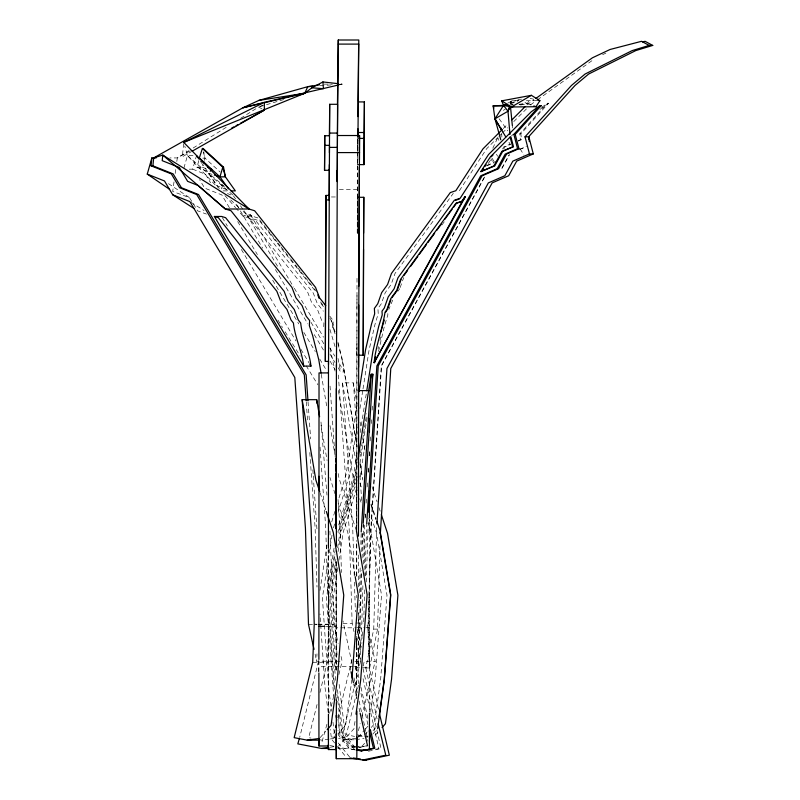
<?xml version="1.0" encoding="UTF-8"?>
<svg xmlns="http://www.w3.org/2000/svg" width="800" height="800" viewBox="0 0 800 800"><rect width="100%" height="100%" fill="white"/><g stroke="black" fill="none" stroke-linecap="round" stroke-linejoin="round"><path stroke-width="0.6" stroke-dasharray="4 3" d="M328.17 594.39L328.22 549.56M328.41 605.22L328.43 626.75L336.32 626.75L336.26 666.72M328.44 595.62L328.24 548.94M336.03 562.06L336.26 670.47M336.32 626.75L336.09 562.01M336.39 562.2L336.38 627.81L356.01 627.81M356.52 575.59L356.56 541.15M356.83 597.77L356.77 595.18M356.77 576.5L356.78 540.39M356.78 530.43L356.83 348.4M356.84 525.86L357 343.47M358.4 612.65L358.41 666.65L354.42 666.65M358.47 586.96L358.42 553.13M356.77 638.52L356.77 667.76L369.39 667.76L369.41 519.23M369.44 455.79L369.4 450.45M318.89 671.72L318.89 659.41M356.87 322.58L356.89 307.12M357 278.31L356.89 350.06M356.57 528.85L356.69 473.43M356.97 306.57L357 295.43M356.63 529.56L356.75 475.38M369.25 530.79L369.28 518.48M357.22 233.02L357.72 138.96M356.88 355.22L357 325.7M357.36 233.46L357.5 197.3L357.29 233.13M357.71 154.15L357.66 164.62L357.73 160.21M357.43 232.72L357.76 151.71M357.81 139.55L357.73 150.54L357.9 138.41M357.85 151.17L357.96 139.1M356.93 634.99L358.42 627.65L358.86 612.74M359 607.77L359.22 600.32M359.43 592.86L360.23 565.53M360.84 544.41L361.17 533.23M360.66 661.76L359.45 628.86L361.12 571.58M361.7 551.66L362.24 532.98M356.07 647.24L360.07 627.65L361.73 570.5M362.09 558.08L362.81 533.23M362 638.61L361.64 628.86L362.98 582.79M363.53 564.11L364.77 524.27M363.71 621.83L364.69 588.21M365.05 575.76L366.7 523.46M366.24 581.98L368.39 518.49M378.48 709.19L369.37 667.95L367.94 628.83L368.87 596.6M368.91 595.36L370.89 527.16L381.31 365.75L484.68 176.54M376.68 527.61L373.73 629.11L365.81 667.95L369.65 667.95L368.21 628.83L371.17 527.16L381.58 365.75L484.95 176.54M369.65 667.95L377.56 629.11L380.05 543.71M341.07 656.48L342.12 661.23L316.68 661.23L316.98 653.82M319.97 692.44L327.24 662.28L328.77 624.19L328.18 605.58M323.71 326.72L323.92 323.14L321.58 320.19L317.52 309.63L311.41 301.95L307.39 291.46L249.01 218L243.04 216.16L236.45 208.67M362.99 527.02L363.15 524.53M365.17 518.05L365.57 511.83M366.14 503.12L366.54 496.9M367.18 486.95L367.58 480.73M368.14 472.03L368.54 465.81M369.19 455.86L369.51 450.88M370.15 440.93L370.55 434.71M371.27 423.52L371.52 419.79M372.14 410.1L372.53 404.04M183.62 143.6L182.37 156.77L191 151.86M174.01 181.88L172.7 191.46L189.47 197.64L197.62 210.85L206.5 214.11M175.16 173.5L175.82 168.71M176.81 161.52L177.3 157.93L188.91 150.66M351.91 679.52L345.61 725.31L337.84 734.06M354.99 721.43L354 728.69L338.59 746.03M370.73 711.58L375.14 679.48L381.53 595.12L371.05 532.57L367.96 523.24M319.98 590.43L326.95 544.92M332.02 535.08L322.41 597.81L328.66 688.1L331.57 711.19M334.06 548.08L326.38 598.19L333.64 695.87M328.31 594.52L335.06 550.52M328.61 595.87L335.04 553.94M330.06 597.11L335.92 558.88M337.62 547.78L339.89 532.98L357.1 475.11M336.56 561.47L330.93 598.17L335.99 671.17M338.06 551.68L341.06 532.1L357.88 476.69M337.82 567.58L333.13 598.17L337.24 657.56M338.94 560.24L343.26 532.1L356.86 487.3M356.95 404.86L346.04 474.73L338.17 500.68M357.07 426.93L349.6 474.73L338.15 512.47M359.94 408.54L362.81 390.15M363 388.93L369.13 349.7L375.12 323.89L378.22 313.81L377.94 308.42L381.32 303.78L385.24 292.64L391.13 284.53L395.02 273.47L453.3 193.35M356.97 453.43L353.32 476.77L337.93 527.47M360.23 432.54L366.56 391.99M356.99 462.03L354.69 476.77L337.87 532.19M356.99 465.27L355.07 477.57L338.25 532.98M359.98 456.66L360.36 454.19M360.55 452.96L363.44 434.51M363.63 433.28L364.4 428.36M364.59 427.13L365.36 422.2M365.55 420.97L366.7 413.59M359.99 463.17L367.09 417.72M360.08 476.69L365.06 444.75M351.93 659.49L350.19 668.06L350.73 670.5M355.93 639.89L356.68 636.22M358.85 683.72L355.38 668.03L363.03 630.48M358.88 677.68L356.75 668.03L361.94 642.59M378.01 348.97L378.57 346.57M379.96 340.56L380.8 336.96M378.55 351.37L384.4 326.16L387.87 314.9L387.67 311.05M318.5 661.23L299.79 737.03M317.06 704.5L308.7 737.65L311.08 738.1M326.93 724.25L321.44 743.88M329.56 713.34L333.94 695.16M338.91 674.56L342.12 661.23M337.86 717.88L351.5 661.3L342.99 620.94M356.11 641.18L360.59 661.3L341.9 737.37L354.51 739.8L345.42 739.8L338.54 738.47M358.5 685.26L346.35 734.82L354.6 736.4M363.11 666.11L364.27 661.33L375.17 661.33L366.64 623.04M358.44 730.72L360.17 723.54M361.9 716.36L375.17 661.33M510.01 104.41L510.75 101.56L519.87 100.11M183.91 168.04L187.45 155.6L184.74 146M189.27 169.17L192.67 169.17L196.53 155.6L187.45 155.6L217.39 187.27M226.5 189.54L216.3 185.49L208.05 171.67L196.94 167.24L198.88 160.41M196.94 167.24L202.39 167.24L203.04 164.96M204.33 160.41L204.98 158.14L203.82 152.1M334.96 729.92L332.81 737.37L337.4 738.25M331.72 521.9L334.94 511.29M333.49 527.8L334.93 523.08M221.44 188.91L222.38 185.93M400.19 287.52L403.68 277.56M392.72 300.08L388.82 309.46M492.8 148.23L497.92 137.3M502.62 149.02L503.76 146.94L510.38 144.05M503.71 149.02L504.85 146.94L510.38 144.53M501.8 168.28L509.2 154.73M502.07 168.28L509.47 154.73M459.38 190.72L486.59 148.8L497.99 137.38M490.5 160.11L486.72 165.93L493.5 162.99M441.91 225.02L445.56 220M397.83 291.33L399.8 288.63M204.28 162.49L202.6 164.43L220.81 190.89M320.19 737.56L325.63 731.43M358.19 737.17L364.75 729.78M365.57 728.86L368.04 726.08M364.55 734.99L367.87 731.25M371.19 727.51L374.51 723.78L380.65 679.15L387 595.26L376.62 533.33L370.82 515.83M366.45 738.1L368.09 736.25M373.02 730.7L376.3 727.01M364.64 743.29L362.21 746.03L358.56 746.55M372.75 734.16L376.81 729.6M377.94 732.18L375.46 734.99L373.24 735.3M518.12 140.68L520.33 139.72L519.79 133.82L547.45 103.22L548.54 103.22L520.89 133.82L521.42 139.72L518.11 141.16M503.19 128.61L507.57 124.22M498.86 136.51L501.49 133.87M502.37 133L507.63 127.73M513.77 121.58L526.92 108.42M511.48 135.97L513.23 134.22M526.86 104.91L533.92 99.84M530.42 104.91L536.47 100.56M537.48 99.84L593.95 59.26M541.67 107.38L547.45 103.22M539.87 109.45L548.54 103.22M193.14 148.02L226.92 126.88M240.65 118.29L258.6 107.06L264.34 110.15M503.32 110.37L505.35 109.12M190.35 150.77L177.3 157.93L169.84 157.93M507.65 103.21L510.75 101.56L513.85 102.85M602.59 54.69L605.9 53.13M259.68 106.56L262.92 105.07M519.55 149.43L526.07 146.59M519.82 149.43L526.35 146.59M486.76 165.44L495.79 161.52M314.67 290.23L259.51 220.84L253.44 218.97L250.41 214.69L246.77 214.69L243.04 216.16L252.12 216.16L258.09 218M510.53 103.13L518.7 100.49M259.78 106.7L285.8 98.94M510.5 103.58L517.48 101.75M338.56 84.98L342.06 84.12L338.48 83.71M520.53 105.05L527.35 103.61L531.67 105.16M355.92 746.72L359.52 747.28L367.49 745.61M359.52 747.28L367.99 745.85M376.54 749.08L378.84 748.59L362.53 676.31M368.39 751.25L381.03 748.59L363.12 669.06L362.99 665.41M329.09 739.13L321.79 740.16L319.41 739.71M330.3 738.95L333.95 738.43M357.92 735.93L363.45 735.14M365.51 736.4L367.72 736.09M345.42 739.8L357.37 738.1M355.7 739.63L364.06 738.44M330.07 747.24L334.94 746.55M337.72 748.45L345.18 748.45L357.34 746.72M338.43 84.6L342.06 84.12L338.45 84.12M519.15 104.45L527.35 103.61L530.28 98.4L533.88 99.27M517.88 99.46L521.6 99.15M510.67 104.86L513.05 104.68M519.01 104.24L527.35 103.61L524.14 102.11M320.03 85.75L332.27 84.85M338.39 84.4L342.06 84.12M510.75 104.99L513.16 104.85M511.59 100.81L518.98 100.78M526.36 100.75L536.2 100.72M324.01 84.12L332.44 84.12M519.79 133.82L520.89 133.82M520.33 139.72L521.42 139.72M202.8 158.14L204.98 158.14L220.07 171.96M339.37 189.42L357.47 189.42M223.09 190.89L227.63 190.89M331.37 196.97L335.88 196.97M243.96 210.72L249.81 218.97L253.44 218.97M338.13 367.75L340.64 371.96L344.27 371.96L337.99 361.43M354.25 575.98L352.71 527.68L342.5 382.88L353.41 382.88L356.96 403.7M355.74 623.04L363.01 623.04M343.07 623.43L352.16 623.43L354 631.71M314.24 624.19L316.66 624.19M317.87 624.19L328.77 624.19M308.49 624.42L316.97 624.42M318.18 624.42L333.93 624.42L338.16 643.42M326.04 626.34L328.4 626.34L328.42 712.68M356.76 627.56L364.79 627.56M365.94 627.56L369.38 627.56M358.42 627.65L360.07 627.65M359.45 628.86L361.64 628.86M373.73 629.11L377.56 629.11M354.91 661.3L360.59 661.3M312.71 662.28L327.24 662.28M353.21 666.65L318.88 666.75M355.38 668.03L356.75 668.03M358.24 736.4L364.3 736.4M351.55 745.79L361.16 747.28M354.72 746.54L349.91 745.79L340.29 733.96L337.95 715.37M354.55 749.61L351.09 749.07L339.99 735.42L337.97 719.35M355.49 749.97L349.72 749.07L338.62 735.42L338 730.47M357.26 734.82L364.33 736.18M329.75 745.48L334.5 746.4M335.68 746.63L345.18 748.45M243.19 211.4L246.77 214.69L252.12 216.16M249.81 218.97L255.88 220.84L313.27 293.05L317.29 303.54L323.4 311.22M212.05 174.33L208.67 173.25L224.36 186.29M224.01 186.39L221.75 185.49L220.48 183.36M227.43 193.54L230.85 194.9M202.39 167.24L207.94 169.45M192.67 169.17L205.5 174.29L210.58 182.79M190.85 202.23L204.09 210.56M168.47 183.64L189.47 197.64M187.45 155.6L233.37 195.48M230.66 199.92L239.61 208.12M224.93 195.57L235.63 207.74M355.14 747.58L345.38 735.58L339.04 683.54M354.45 749.42L341.94 733.96L336.94 694.3M338.22 742.99L349.97 757.44M334.66 742.99L331.53 739.14L330.3 729.42M337.79 746.85L346.41 757.44M259.6 219.9L267.17 229.43M267.94 230.39L270.25 233.29M271.02 234.26L274.09 238.13M274.86 239.1L277.17 242M277.93 242.97L280.24 245.87M281.01 246.83L290.23 258.44M291 259.41L297.15 267.14M297.92 268.11L300.23 271.01M300.99 271.98L308.68 281.65M309.45 282.62L313.67 287.92M314.37 288.81L316.48 291.46M320.5 301.95L324.32 306.75M320.93 303.54L323.98 307.38M329.76 316.14L333.26 320.54L332.96 325.64L335.1 332.01M332.98 324.16L329.88 318.61M499.13 118.78L507.85 130.89M233.42 195.85L235.52 198.82M240.45 205.76L243.26 209.73M200.17 160.9L202 163.54M277.94 320.07L282.53 327.51M285.16 331.76L300.25 356.2M306.15 365.76L317.96 384.88M520.19 148.91L523.97 155.18M496.43 154.24L497.64 156.25M492.07 158.19L493.96 161.33L493.32 162.82L490.79 158.64M508.97 142.23L510.24 144.36M250.41 214.69L293.65 287.14M294.29 288.21L323.54 337.22M329.82 347.75L334.85 356.17M246.77 214.69L278.57 267.96M311.01 322.31L324.31 344.59M329.96 354.06L334.98 362.48M236.58 204.5L239.76 209.83M240.4 210.9L262.67 248.21M275.4 269.54L307.86 323.92M314.22 334.58L323.75 350.54M330.09 361.18L335.17 369.68M229.41 207.7L221.77 194.9L204.66 188.11L199.59 179.6M237.68 221.56L257.41 254.61M272.68 280.2L298.77 323.92M303.86 332.45L315.3 351.61M319.74 359.05L326.72 370.75M222.28 217.53L227.37 226.05M241.35 249.47L295.94 340.95M300.95 349.34L309.09 362.98M510.75 101.56L511.39 103.09M329.85 318.08L333.01 323.14L332.81 327.14L335.07 333.85M332.8 326.72L334.97 333.15M329.93 329.38L335.04 346.59M372.05 486.66L377.08 501.82M379.02 507.66L380.18 511.16M371.11 503.81L376.14 518.98M370.85 504.57L375.88 519.74M359.99 483.16L361.92 488.99M357.12 490.57L353.64 480.07L337.97 388.24M359.83 498.74L360.99 502.24M364.86 513.9L366.02 517.41M356.39 530.65L338.97 478.13L337.93 472.03M335.04 493.99L329.98 477.55M338.14 503.32L347.81 532.49L355.01 575.46M320.12 492.82L326.31 511.49M498.3 138.38L498.89 140.41M203.26 151.7L204.98 158.14M337.95 342.18L342.38 359.65L356.97 445.15M337.92 343.41L342.56 361.94M338.03 358.4L340.64 371.96M330.05 348.18L335.04 371.09M357.07 629.02L361.33 648.17M315.1 654.11L316.68 661.23M365.81 667.95L377.06 718.89M361.01 687.34L367.94 718.72M360.98 693.37L367.9 724.76M353.99 677.82L354.79 681.48M355.06 682.7L357.22 692.47M359.1 701.01L365.84 731.52M366.11 732.74L367.99 741.29M353.69 683.92L356.92 698.57M359.08 708.33L359.88 712M360.09 422.06L360.92 426.96M363.01 439.2L365.1 451.44M368.03 468.58L368.65 472.25M360.09 463.48L362.59 478.13M342.46 361.3L357.08 447.01M360.01 464.15L362.72 480.07M342.5 382.88L356.92 467.36M321.26 374.31L327.09 408.51M330.01 425.61L335.01 454.93M321.05 425.22L327.07 460.51M337.42 689.73L343.19 735.58M334.67 689.34L328.66 604.57M335.92 699.26L336.23 701.74M332.95 722.13L334.94 737.92M328.16 712.4L325.1 688.1L319.96 613.89M512.34 125.53L512.58 127.97M320.99 421.96L326.97 495.1M353.41 382.88L357 433.82M359.96 475.81L361.7 500.51M363.35 523.98L365.15 575.98M338.34 375L349.12 527.84L352.16 623.43M330.04 386.06L334.99 456.25M338.03 499.45L340.04 527.84L341.45 572.53M320.04 447.08L325.7 527.43L327.83 594.42M308.05 401.96L310.66 438.94M312.84 469.8L313.19 474.74M313.27 475.97L317.01 530.29M306.24 401.96L307.63 421.67M309.8 452.52L315.11 527.82L316.99 587.1M329.96 599.59L335.57 680.63M328.26 605.61L333.92 687.21M501.68 133.53L501.89 137.14M329.92 531.07L333.93 624.42M354.44 582.17L355.39 611.89M369.18 596.87L369.46 712.01M358.4 627.53L358.41 666.65M356.58 638.93L356.6 685.95M356.52 638.56L356.62 699.58M336.05 596.88L336.09 669.83M336.37 697.5L336.38 702.44M328.19 604.52L328.44 712.92M318.76 660.62L318.76 671.84"/><path stroke-width="1.2" d="M318.89 659.41L319.03 372.91L328.49 372.91M328.51 361.38L325.35 361.38L325.54 278.11L326 195.42L329.15 195.42M328.44 548.3L328.48 361.3M336.34 528.37L336.34 525.88M336.34 388.6L336.13 528.42M336.4 546.11L336.41 364.59M358.49 536.21L358.73 305.01M357.94 355.22L363.19 355.22L363.52 249.38M369.41 517.99L369.42 490.62M369.45 432.16L369.45 418.48M318.89 488.58L318.91 476.27M336.06 528.85L336.18 473.43M329.36 164.6L329.27 170.3L324.53 170.3L324.74 135.74L329.47 135.74M325.35 361.38L326 195.42M329.24 169.48L329.13 199.93L325.97 199.93M328.52 364.59L329.49 145.34L324.76 145.34L324.53 170.3M337 180.79L337.05 170.92M337.08 180.72L337.12 170.73M336.47 367.19L337.57 104.3L329.68 104.3L329.44 136.15M358.8 286.31L359.35 166.97M358.56 367.19L359.54 135.52L337.45 135.52L337.19 181.6M358.71 164.62L363.97 164.62L364.41 101.92L358.1 101.92L358 116.6M363.19 355.22L363.81 197.3L358.55 197.3M363.6 233.13L363.81 197.3M329.43 152.78L329.68 104.3M337.45 135.52L338.28 40L358.79 40L357.96 137.91M357.9 136.05L357.92 128.84M363.97 164.62L364.41 101.92M337.47 103.6L338.28 40M358 101.12L358.66 44.67M359.45 159.83L359.54 135.52M361.2 531.99L371.21 374.22L372.85 374.22L363.23 523.29M380.33 533.8L390.78 368.5L492.17 182.9L508.69 175.74L516.67 161.14L533.3 153.9L528.86 136.83L525.02 136.83L529.46 153.9L533.3 153.9M328.47 744.3L328.41 745.98L318.95 745.98L318.89 672.96M336.38 702.44L336.3 749.56L328.41 749.56L328.45 714.17M356.94 736.99L356.81 758.69L336.3 758.69L336.43 736.99M366.7 523.46L376.87 365.9L480.7 175.84L497.22 168.68L505.19 154.09L517.58 148.69L518.95 148.69L515.22 134.37L541.22 105.61L539.85 105.61L531.2 111.83L488.54 154.54L460.15 198.28L454.38 200.22L397.99 277.74L394.11 288.81L388.21 296.92L384.29 308.06L382.02 311.17L382.22 314.95L378.74 326.26L372.89 351.44L366.75 390.76M368.79 512.28L378.24 365.9L482.07 175.84L498.59 168.68L506.56 154.09L518.95 148.69M376.92 523.89L386.95 368.5L488.34 182.9L504.86 175.74L512.83 161.14L529.46 153.9M352 678.28L358.3 595.11L355.21 576.69M306.15 400.73L304.33 374.86L196.69 194.53L179.59 187.73L171.34 173.91L151.08 165.83L151.86 157.93L156.16 157.93M307.97 400.73L306.14 374.86L198.51 194.53L181.41 187.73L173.16 173.91L152.9 165.83L153.68 157.93L242.89 107.78L258.93 100.39L307.79 86.66L319.38 84.85M355.99 714.18L360.65 680.32L367.13 594.76L356.39 530.65M379.13 716.52L384.23 679.48L390.61 595.12L380.14 532.57M377.62 728.69L384.27 680.32L390.75 594.76L380.01 530.65L376.91 521.32M328.61 595.87L328.66 604.57M359.06 391.38L365.57 349.7L371.56 323.89L374.66 313.81L374.38 308.42L377.75 303.78L381.67 292.64L387.57 284.53L391.46 273.47L450.3 192.58L455.82 190.72L483.03 148.8L502.31 129.48M357.95 459.12L371.21 374.22M465.32 196.72L374.11 362.69C375.77 345.51 382.56 329.01 385.01 312.24L386.84 309.73L390.76 298.59L396.66 290.48L400.54 279.41L455.98 203.22L462.39 201.24L465.32 196.72L461.84 201.24M372.47 376.68L372.85 374.22M374.65 362.69L375.57 356.82M380.98 331.94L382.09 327.2M335.54 727.52L336.12 725.11M169.65 189.38L147.26 174.1L151.86 157.93M299.46 738.17L297.82 743.88L321.56 748.45L329.02 748.45M198.96 159.13L202.4 148.48L203.12 148.48L223.53 167.18L225.39 176.84L235.35 190.89L230.99 190.89M228.48 188.88L219.94 176.84L222.81 167.18L202.4 148.48M335.66 508.93L336.38 506.57M335.64 520.72L336.36 518.37M509.95 134.43L508 111.21L509.48 106.32M382.45 326.01L384.27 320.11M397.59 289.38L401.09 279.41M387.38 309.73L390.91 299.71M500.77 139.76L494.97 118.82L508 111.21L509.45 108.08M374.11 362.69L464.77 196.72M505.9 105.22L503.52 105.4L494.97 118.82L501.47 129.91L500.66 127.58M480.8 171.61L490.42 156.79L510.13 137.05L510.95 137.05L513.45 146.65L502.73 151.32L494.76 165.91L480.8 171.61L493.94 165.91L501.9 151.32L513.45 146.65M481.62 171.61L483.54 168.65M484.82 166.67L486.11 164.69M505.79 136.91L494.97 118.82L493.14 105.83L503.52 105.4L511.43 106.97L535.99 106.72L539.89 100.7L531.4 95.32L501.75 100.84L503.52 105.4L508 111.21M455.74 200.24L459.21 199.05M403.97 275.45L407.57 270.5M410.49 266.49L417.8 256.45M419.26 254.44L426.56 244.4M428.02 242.4L434.59 233.36M436.78 230.35L441.17 224.33M444.82 219.31L452.12 209.27M453.59 207.25L456.52 203.22L462.39 201.24M391.96 297.69L397.2 290.48M385.56 312.24L386.77 310.57M210.19 171.27L211.7 169.29L207.66 167.13M327.18 729.68L331.07 725.31L337.37 679.52L343.76 595.11L333.27 532.49L326.31 511.49M382.09 727.51L385.41 723.78L391.55 679.15L397.9 595.26L387.53 533.33L381.34 514.66M517.58 148.69L513.85 134.37L539.85 105.61M525.02 136.83L571.47 85.45L585.1 74.02L632.24 50.58L649.18 45.41L652.74 45.41L645.08 41.31L642.66 41.94M511.96 119.83L525.11 106.66M491.24 156.79L492.95 155.07M338.48 83.71L322.93 81.94L311.9 87.79L304.71 93.29L183.73 142.4L248.94 209L254.66 210.77L315.57 287.41L319.6 297.9L325.7 305.58M535.94 98.39L592.41 57.81L610.07 49.48L641.52 41.31L649.18 45.41M538.34 107.68L541.22 105.61M508.61 109.19L512.28 106.71M501.75 100.84L511.43 106.97L531.4 95.32M192.08 151.25L264.34 110.15L264.34 102.35L338.56 84.98M231.7 128.07L233.87 126.88M236.05 125.68L238.23 124.49M240.4 123.29L264.34 110.15M183.73 142.4L264.34 102.35L242.89 107.78L262.29 103.23M153.68 157.93L162.78 155.08L248.94 209L225.32 209L162.78 155.08L162.22 160.67L179.38 167.51L187.63 181.33L198.15 185.51L225.32 209L231.03 210.77L291.95 287.41L295.97 297.9L302.08 305.58L306.14 316.14L309.63 320.54L309.34 325.64L312.55 335.19L318.75 359.65L321.05 373.09M652.74 45.41L635.8 50.58L588.66 74.02L575.03 85.45L528.58 136.83L528.8 139.21M298.8 95.06L304.71 93.29L307.79 86.66L312.69 86.3M264.71 102.67L297.44 95M299.86 94.43L304.71 93.29L258.93 100.39M511.43 106.97L513.71 106.49M356.64 750.15L361.26 750.86L373.44 748.3L369.23 730.79M349.93 757.99L362.86 760L385.79 755.18L378.13 723.74M362.86 760L366.42 760L389.35 755.18L379.55 714.04M319.6 416.7L316.69 399.67L302.15 399.67L311.16 527.43L314.24 624.19L312.71 662.28L294.17 737.65L307.25 740.16L319.41 738.43M321.56 748.45L328.86 747.41M507.27 105.38L503.52 105.4L507.14 105.19M503.52 105.4L506.97 105.24M338.33 44.1L358.84 44.1M357.9 132.51L364.21 132.51M329.49 133.07L337.38 133.07M513.85 134.37L515.22 134.37M358.95 138.41L364.21 138.41M329.52 147.38L337.41 147.38M337.48 152.59L359.57 152.59M151.08 165.83L152.9 165.83M223.53 167.18L222.81 167.18L225.39 176.84L219.94 176.84L214.31 175.05M214.38 216.47L221.65 216.47L225.63 217.7L284.12 291.29L288.14 301.78L294.25 309.46L298.3 320.02L300.7 323.03C302.12 337.48 309.35 351.4 310.97 366.12L303.7 366.12L214.38 216.47L218.36 217.7L276.85 291.29L280.87 301.78L286.98 309.46L291.04 320.02L293.43 323.03C294.85 337.48 302.08 351.4 303.7 366.12M357.99 390.62L369.47 390.62M318.94 626.34L324.85 626.34M307.25 740.16L319.37 740.16M361.26 750.86L374.81 748.3L370.34 729.58M503.01 105.92L493.14 105.83L493.91 108.06M311.9 87.79L323.39 88.71L322.93 81.94M356.86 749.97L361.47 750.68M353.5 757.99L355.85 758.35M358.2 758.72L360.55 759.09M364.07 759.63L366.42 760M537.49 100.13L539.89 100.7M533.83 105.94L535.99 106.72M147.26 174.1L164.48 180.97L172.73 194.8L189.84 201.59L294.8 377.46L305.44 528.24L308.49 624.42L314.04 649.36M202.4 161.5L204.28 162.49L201.62 160.81M172.73 194.8L194.51 208.84M245.28 205.82L248.94 209M199.53 158.14L219.94 176.84M196.53 155.6L198.35 158.25M309.72 364.02L310.97 366.12M317.82 294.96L319.16 298.45M335.43 495.15L336.2 497.49M319.73 491.65L315.86 479.98L302.15 399.67M367.49 745.61L360.15 713.22M510.13 137.05L512.63 146.65M351 671.72L353.42 682.7M335.64 458.59L336.26 462.25M336.13 715.64L336.44 718.11M510.54 107.21L512.34 125.53M528.86 136.83L529.29 141.59M335.6 464.89L336.03 471.06M316.69 399.67L316.95 403.27M336.22 747.76L336.3 749.56M336.3 758.69L336.14 734.11M328.41 749.56L328.32 745.28M318.95 745.98L318.84 738.57M369.46 713.24L369.43 749.95L356.81 749.95L356.9 711.08M328.44 728.81L328.46 739.98M324.74 135.74L324.76 145.34"/></g></svg>
